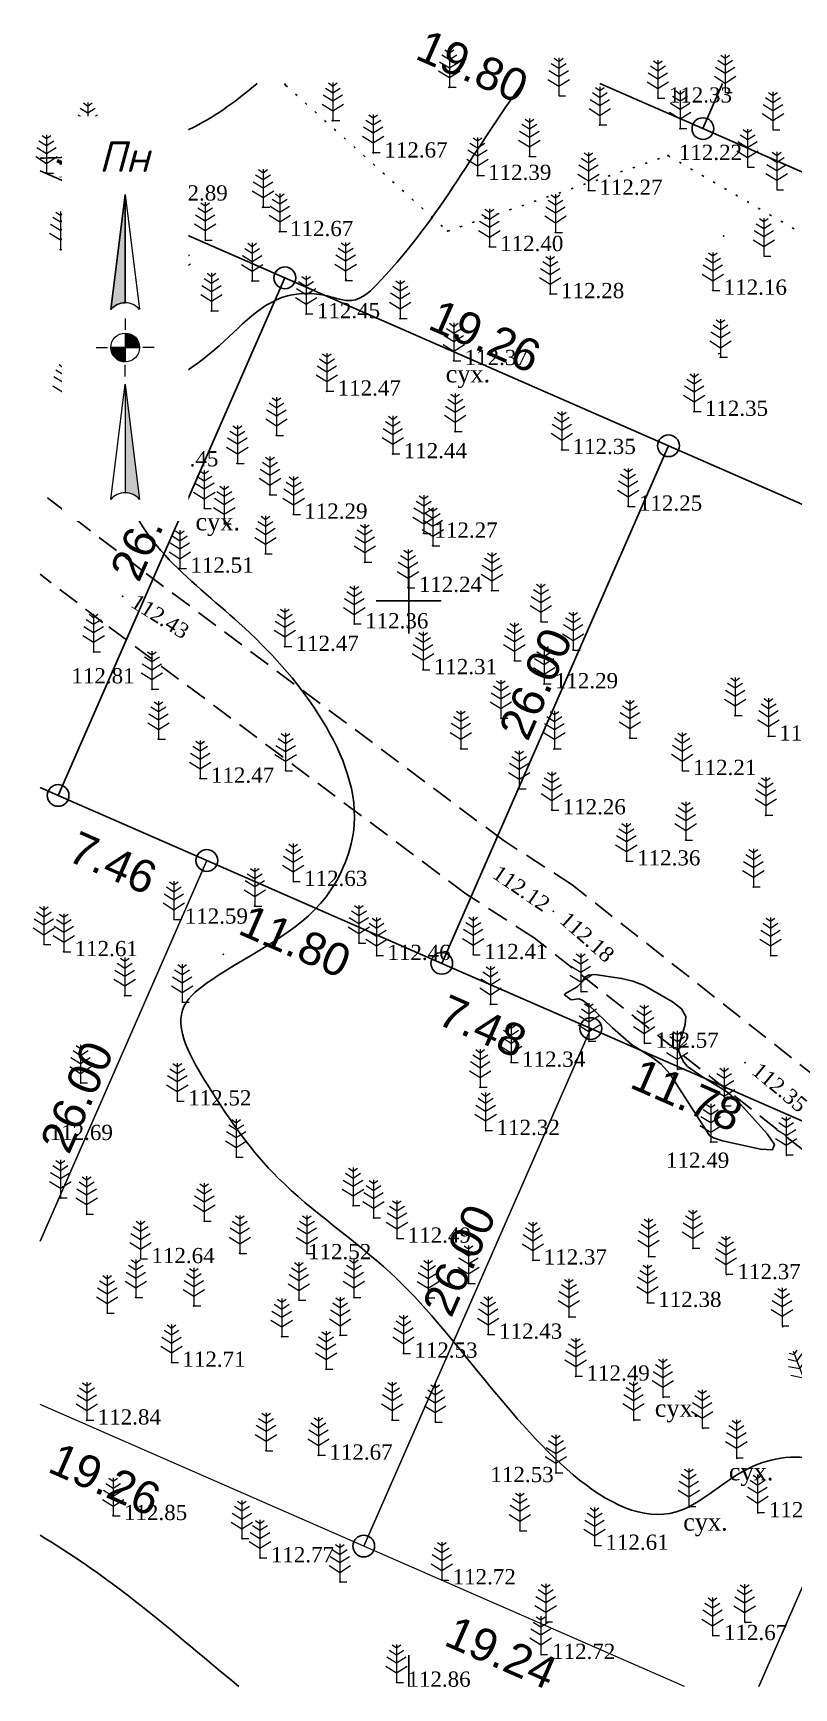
# Model space of a CAD drawing. Header units: millimetres. Extents: x 5405582.7 to 5405668.3, y 5525100 to 5525178.8.
# Drawn here: x 5405582.7 to 5405617.7, y 5525100 to 5525176.1 of the extents above; entities that cross this region are included whole.
import ezdxf
from ezdxf.enums import TextEntityAlignment as Align

# ---------------------------------------------------------------- set-up
doc = ezdxf.new("R2010")
doc.units = ezdxf.units.MM
doc.set_wipeout_variables(frame=1)
doc.linetypes.add('DASHEDX2', pattern=[1.5, 1, -0.5])
doc.linetypes.add('HIDDEN', pattern=[0.5, 0, -0.5])
for name, color, linetype, lineweight in [('#Лист (текст_ПН)', 250, 'Continuous', 0), ('#Штамп', 250, 'Continuous', 0), ('11900000', 1, 'Continuous', 30), ('Контур', 7, 'HIDDEN', 30), ('ТОЧКИ', 7, 'Continuous', 30)]:
    doc.layers.add(name, color=color, linetype=linetype, lineweight=lineweight)
for name, color, linetype in [('горизонтали', 42, 'Continuous'), ('дороги', 7, 'Continuous'), ('Ділянки_Межі', 10, 'Continuous'), ('надписи', 7, 'Continuous'), ('отметки', 7, 'Continuous'), ('промеры', 185, 'Continuous'), ('Растительность', 7, 'Continuous')]:
    doc.layers.add(name, color=color, linetype=linetype)
doc.styles.get("Standard").update_dxf_attribs({"font": 'arial.ttf'})
doc.styles.add('times', font='times.ttf')
doc.styles.add('Мой_Топо', font='isocpeui.ttf')

# ---------------------------------------------------------------- blocks, each defined once
blk = doc.blocks.new('A$C51FE15A3')
at = {"layer": 'Растительность', "color": 94, "lineweight": 0}
for points in [[(-0.201, 1.726), (0, 1.584), (0.201, 1.726)], [(0, 1.75), (0, 0), (0.319, 0)], [(-0.447, 1.172), (0, 0.895), (0.447, 1.172)], [(-0.343, 1.489), (0, 1.267), (0.343, 1.489)], [(-0.493, 0.753), (0, 0.444), (0.493, 0.753)]]:
    blk.add_lwpolyline(points, dxfattribs=at)
blk = doc.blocks.new('*U5')
at = {"color": 0}
for points in [[(-0.113, 0), (-0.109, -0.029), (-0.097, -0.056)], [(-0.113, 0), (-0.097, -0.056), (0, 0)], [(-0.097, -0.056), (0, -0.113), (0, 0)], [(-0.097, -0.056), (-0.08, -0.08), (-0.056, -0.097)], [(-0.097, -0.056), (-0.056, -0.097), (0, -0.113)], [(-0.056, -0.097), (-0.029, -0.109), (0, -0.113)]]:
    blk.add_solid(points, dxfattribs=at)
blk = doc.blocks.new('*U6')
at = {"color": 0}
for points in [[(0, 0), (0.097, 0.056), (0, 0.113)], [(0.097, 0.056), (0.029, 0.109), (0, 0.113)], [(0, 0), (0.113, 0), (0.097, 0.056)], [(0.097, 0.056), (0.056, 0.097), (0.029, 0.109)], [(0.097, 0.056), (0.08, 0.08), (0.056, 0.097)], [(0.113, 0), (0.109, 0.029), (0.097, 0.056)]]:
    blk.add_solid(points, dxfattribs=at)
blk = doc.blocks.new('*U7')
at = {"color": 0}
for points in [[(0, -1.136), (0.021, -1.138), (0, -0.288)], [(0.021, -1.138), (0.042, -1.142), (0, -0.288)], [(0.042, -1.142), (0.062, -1.15), (0, -0.288)], [(0.062, -1.15), (0.081, -1.16), (0, -0.288)], [(0.081, -1.16), (0.098, -1.173), (0, -0.288)], [(0.098, -1.173), (0.113, -1.188), (0, -0.288)]]:
    blk.add_solid(points, dxfattribs=at)
blk = doc.blocks.new('*U8')
at = {"color": 0}
for points in [[(-0.113, 0.297), (-0.098, 0.312), (0, 1.197)], [(-0.098, 0.312), (-0.081, 0.325), (0, 1.197)], [(-0.081, 0.325), (-0.062, 0.335), (0, 1.197)], [(-0.062, 0.335), (-0.042, 0.343), (0, 1.197)], [(-0.042, 0.343), (-0.021, 0.347), (0, 1.197)], [(-0.021, 0.347), (0, 0.349), (0, 1.197)]]:
    blk.add_solid(points, dxfattribs=at)
blk = doc.blocks.new('#Північ')
at = {"color": 7}
blk.add_wipeout([(-2.901, 10.635), (2.901, 10.635), (2.901, -7.981), (-2.901, -7.981)], dxfattribs=at).dxf.layer = '#Лист (текст_ПН)'
at = {"layer": '#Лист (текст_ПН)'}
for p, q in [((-0.663, 1.748), (0, 7.043)), ((0, 7.043), (0, 2.052)), ((0, 7.043), (0.663, 1.748)), ((0, 1.337), (0, 0.807)), ((-1.337, 0), (-0.807, 0)), ((-0.662, 0), (0.662, 0)), ((0, 0.662), (0, -0.662)), ((1.337, 0), (0.807, 0)), ((0, -1.337), (0, -0.807)), ((-0.663, -6.99), (0, -1.695)), ((0, -1.695), (0.663, -6.99)), ((0, -1.695), (0, -6.686))]:
    blk.add_line(p, q, dxfattribs=at)
at = {"layer": '#Лист (текст_ПН)', "flags": 128}
for points in [[(0, 7.043), (-0.663, 1.748, -0.218585), (0, 2.052)], [(0, 0), (-0.662, 0, 0.414214), (0, -0.662)]]:
    blk.add_lwpolyline(points, format="xyb", close=True, dxfattribs=at)
at = {"layer": '#Лист (текст_ПН)'}
blk.add_circle((0, 0), 0.662, dxfattribs=at)
for centre in [(0, 1.178), (0, -7.56)]:
    blk.add_arc(centre, 0.874, 40.67981, 139.32019, dxfattribs=at)
at = {"layer": '#Лист (текст_ПН)', "xscale": 5.883850111352785, "yscale": 5.883850111352785, "zscale": 5.883850111352785}
for name in ['*U8', '*U5', '*U6', '*U7']:
    blk.add_blockref(name, (0, 0), dxfattribs=at)
at = {"layer": '#Лист (текст_ПН)', "style": 'Мой_Топо'}
blk.add_text('Пн', height=1.4, dxfattribs=at).set_placement((-1.217, 8.077))

msp = doc.modelspace()

# ---------------------------------------------------------------- linework, layer by layer
at = {"layer": '11900000', "color": 7}
for points in [[(5405600, 5525148.5, 0), (5405600, 5525151.5, 0)], [(5405600, 5525148.5, 0), (5405600, 5525151.5, 0)], [(5405598.5, 5525150, 0), (5405601.5, 5525150, 0)], [(5405598.5, 5525150, 0), (5405601.5, 5525150, 0)], [(5405600, 5525100.054, 0), (5405600, 5525101.5, 0)], [(5405600, 5525100.054, 0), (5405600, 5525101.5, 0)]]:
    msp.add_polyline3d(points, dxfattribs=at)
at = {"layer": 'горизонтали', "color": 32}
msp.add_polyline3d([(5405607.467, 5525131.652, 112.5), (5405607.167, 5525131.872, 112.5), (5405607.207, 5525131.942, 112.5), (5405607.747, 5525132.242, 112.5), (5405607.977, 5525132.482, 112.5), (5405608.107, 5525132.682, 112.5), (5405608.267, 5525132.782, 112.5), (5405608.567, 5525132.812, 112.5), (5405609.787, 5525132.632, 112.5), (5405610.307, 5525132.512, 112.5), (5405610.827, 5525132.302, 112.5), (5405612.137, 5525131.552, 112.5), (5405612.547, 5525131.232, 112.5), (5405612.747, 5525130.882, 112.5), (5405612.717, 5525130.512, 112.5), (5405612.437, 5525129.582, 112.5), (5405612.427, 5525129.292, 112.5), (5405612.497, 5525129.072, 112.5), (5405612.657, 5525128.782, 112.5), (5405612.827, 5525128.582, 112.5), (5405613.487, 5525128.122, 112.5), (5405614.617, 5525127.432, 112.5), (5405615.117, 5525126.992, 112.5), (5405616.487, 5525125.482, 112.5), (5405616.817, 5525124.992, 112.5), (5405616.727, 5525124.752, 112.5), (5405616.187, 5525124.772, 112.5), (5405614.427, 5525125.152, 112.5), (5405614.017, 5525125.292, 112.5), (5405613.827, 5525125.402, 112.5), (5405612.007, 5525128.242, 112.5), (5405611.617, 5525128.682, 112.5), (5405611.227, 5525128.982, 112.5), (5405610.247, 5525129.592, 112.5), (5405609.367, 5525130.362, 112.5), (5405608.267, 5525131.422, 112.5), (5405607.987, 5525131.632, 112.5), (5405607.827, 5525131.692, 112.5), (5405607.467, 5525131.652, 112.5)], close=True, dxfattribs=at)
for points, knots in [([(5405583.05, 5525170.373), (5405583.556, 5525170.382), (5405585.894, 5525170.469), (5405589.672, 5525171.183), (5405592.124, 5525173.058), (5405593.036, 5525173.807)], [329.218094, 329.218094, 329.218094, 329.218094, 330.803804, 336.542026, 340.058818, 340.058818, 340.058818, 340.058818]), ([(5405605.241, 5525173.807), (5405603.156, 5525171.027), (5405601.223, 5525167.195), (5405597.566, 5525163.574), (5405596.028, 5525164.185), (5405593.433, 5525164.191), (5405590.954, 5525160.883), (5405586.965, 5525159.117), (5405586.523, 5525153.415), (5405591.743, 5525149.767), (5405595.996, 5525145.101), (5405598.147, 5525140.306), (5405595.998, 5525135.121), (5405592.302, 5525133.657), (5405588.798, 5525130.974), (5405591.168, 5525126.951), (5405593.956, 5525122.982), (5405599.465, 5525119.279), (5405603.945, 5525113.455), (5405610.712, 5525105.665), (5405615.424, 5525110.46), (5405618.971, 5525110.905), (5405623.825, 5525107.203), (5405627.066, 5525117.716), (5405633.56, 5525123.393), (5405642.682, 5525126.351), (5405650.521, 5525125.146), (5405657.722, 5525126.406), (5405662.497, 5525124.932), (5405665.421, 5525124.173), (5405665.794, 5525124.079)], [78.065104, 78.065104, 78.065104, 78.065104, 89.023871, 90.640593, 91.784027, 93.610326, 98.076593, 103.244221, 105.220832, 113.967103, 119.548086, 124.864016, 128.424184, 134.979892, 136.668136, 140.471916, 145.840127, 152.573567, 159.115125, 170.0303, 173.592386, 177.120836, 179.98427, 189.282528, 198.155168, 208.112251, 216.133304, 221.799072, 229.654194, 230.804617, 230.804617, 230.804617, 230.804617]), ([(5405592.196, 5525100.054), (5405590.489, 5525101.439), (5405587.555, 5525104.011), (5405584.46, 5525106.159), (5405583.05, 5525107.013)], [231.016897, 231.016897, 231.016897, 231.016897, 237.536386, 242.526597, 242.526597, 242.526597, 242.526597])]:
    msp.add_open_spline(points, degree=3, knots=knots, dxfattribs=at)
at = {"layer": 'дороги', "color": 7, "linetype": 'DASHEDX2'}
for points in [[(5405654.764, 5525100.054), (5405645.436, 5525107.541), (5405624.667, 5525123.407), (5405607.518, 5525136.943), (5405604.341, 5525138.988), (5405587.749, 5525151.404), (5405583.05, 5525155.005)], [(5405649.971, 5525100.054), (5405643.586, 5525105.179), (5405622.827, 5525121.037), (5405605.772, 5525134.499), (5405602.629, 5525136.522), (5405585.937, 5525149.012), (5405583.05, 5525151.225)]]:
    msp.add_lwpolyline(points, dxfattribs=at)
at = {"layer": 'Ділянки_Межі'}
for points in [[(5405614.437, 5525173.807), (5405613.534, 5525171.732), (5405608.796, 5525173.807)], [(5405636.029, 5525173.807), (5405631.669, 5525163.793), (5405613.534, 5525171.732)], [(5405613.534, 5525171.732), (5405614.437, 5525173.807)], [(5405583.05, 5525169.796), (5405594.305, 5525164.868), (5405583.877, 5525141.051), (5405583.05, 5525141.413)]]:
    msp.add_lwpolyline(points, dxfattribs=at)
for points in [[(5405583.877, 5525141.051), (5405594.305, 5525164.868), (5405611.949, 5525157.143), (5405601.521, 5525133.326), (5405590.715, 5525138.057)], [(5405601.521, 5525133.326), (5405611.949, 5525157.143), (5405629.608, 5525149.412), (5405619.165, 5525125.601), (5405608.375, 5525130.325)]]:
    msp.add_lwpolyline(points, close=True, dxfattribs=at)
at = {"layer": 'Ділянки_Межі', "lineweight": 0}
for points in [[(5405583.05, 5525141.413), (5405583.877, 5525141.051), (5405590.715, 5525138.057), (5405583.05, 5525120.549)], [(5405583.05, 5525120.549), (5405590.715, 5525138.057), (5405601.521, 5525133.326), (5405608.375, 5525130.325), (5405597.932, 5525106.515), (5405583.05, 5525113.031)], [(5405597.932, 5525106.515), (5405608.375, 5525130.325), (5405619.165, 5525125.601), (5405625.982, 5525122.617), (5405616.104, 5525100.054)], [(5405616.104, 5525100.054), (5405625.982, 5525122.617), (5405636.788, 5525117.886), (5405643.642, 5525114.885), (5405637.137, 5525100.054)], [(5405612.691, 5525100.054), (5405597.932, 5525106.515)]]:
    msp.add_lwpolyline(points, dxfattribs=at)
at = {"layer": 'Контур', "color": 7, "linetype": 'HIDDEN'}
for points, elevation in [([(5405594.291, 5525173.807), (5405594.35, 5525173.72)], 113.798), ([(5405594.35, 5525173.72), (5405601.79, 5525167.02)], 112.939), ([(5405601.79, 5525167.02), (5405611.93, 5525170.49), (5405621.15, 5525165.13), (5405626.28, 5525162.79), (5405632.31, 5525159.09), (5405642.05, 5525159.17), (5405650.794, 5525154.431), (5405659.38, 5525153.32), (5405665.794, 5525150.865)], 112.419)]:
    msp.add_lwpolyline(points, dxfattribs=dict(at, elevation=elevation))
at = {"layer": 'отметки', "color": 7}
for p in [(5405594.355, 5525173.716, 112.939), (5405601.858, 5525173.636, 112.614), (5405611.461, 5525173.133, 112.326), (5405596.492, 5525172.097, 112.827), (5405608.784, 5525171.898, 112.343), (5405612.474, 5525171.736, 112.143), (5405585.239, 5525171.184, 113.03), (5405598.358, 5525170.629, 112.681), (5405598.381, 5525170.604, 112.67), (5405605.548, 5525170.451, 112.355), (5405611.927, 5525170.493, 112.217), (5405583.337, 5525169.692, 112.964), (5405603.153, 5525169.573, 112.391), (5405588.27, 5525168.625, 112.89), (5405608.268, 5525168.887, 112.274), (5405593.277, 5525168.109, 112.707), (5405594.046, 5525166.989, 112.666), (5405601.787, 5525167.019, 112.419), (5405590.644, 5525166.601, 112.742), (5405603.705, 5525166.298, 112.403), (5405606.746, 5525166.957, 112.277), (5405614.484, 5525166.8, 112.038), (5405583.979, 5525166.167, 112.682), (5405588.11, 5525165.923, 112.712), (5405589.482, 5525164.758, 112.619), (5405592.797, 5525164.724, 112.556), (5405597.097, 5525164.751, 112.536), (5405597.111, 5525164.796, 112.572), (5405586.416, 5525163.967, 112.636), (5405606.506, 5525164.131, 112.282), (5405613.987, 5525164.29, 112.158), (5405590.928, 5525163.346, 112.546), (5405595.28, 5525163.211, 112.455), (5405599.604, 5525162.996, 112.443), (5405602.071, 5525161.054, 112.369), (5405614.277, 5525161.371, 112.179), (5405614.334, 5525161.207, 112.254), (5405596.232, 5525159.65, 112.471), (5405584.114, 5525159.152, 112.68), (5405613.121, 5525158.717, 112.353), (5405593.916, 5525157.623, 112.396), (5405602.132, 5525157.795, 112.38), (5405587.839, 5525156.394, 112.445), (5405592.11, 5525156.333, 112.378), (5405599.27, 5525156.767, 112.442), (5405607.038, 5525156.961, 112.353), (5405584.643, 5525155.274, 112.605), (5405593.61, 5525154.895, 112.334), (5405590.598, 5525154.264, 112.443), (5405610.089, 5525154.355, 112.246), (5405591.514, 5525153.548, 112.404), (5405594.699, 5525153.986, 112.291), (5405600.685, 5525153.112, 112.271), (5405601.101, 5525152.542, 112.194), (5405593.401, 5525152.174, 112.332), (5405597.977, 5525151.779, 112.274), (5405589.462, 5525151.502, 112.506), (5405599.966, 5525150.616, 112.241), (5405603.82, 5525150.478, 112.238), (5405586.843, 5525150.208, 112.433), (5405597.497, 5525148.94, 112.362), (5405606.078, 5525149.043, 112.198), (5405585.513, 5525147.659, 112.809), (5405594.299, 5525147.902, 112.467), (5405604.852, 5525147.246, 112.208), (5405607.554, 5525147.743, 112.176), (5405600.655, 5525146.831, 112.308), (5405588.191, 5525145.941, 112.662), (5405606.223, 5525146.183, 112.288), (5405604.238, 5525144.599, 112.246), (5405615.006, 5525144.729, 112.25), (5405588.492, 5525143.646, 112.532), (5405610.164, 5525143.688, 112.174), (5405616.543, 5525143.778, 112.317), (5405602.395, 5525143.207, 112.312), (5405606.69, 5525143.19, 112.194), (5405594.341, 5525142.185, 112.61), (5405612.58, 5525142.191, 112.214), (5405590.406, 5525141.836, 112.47), (5405605.071, 5525141.359, 112.302), (5405606.58, 5525140.382, 112.258), (5405616.412, 5525140.14, 112.224), (5405612.733, 5525138.999, 112.272), (5405603.485, 5525137.755, 112.12), (5405610.007, 5525138.032, 112.361), (5405594.689, 5525137.088, 112.634), (5405615.85, 5525136.845, 112.254), (5405592.917, 5525135.959, 112.543), (5405589.2, 5525135.352, 112.59), (5405606.645, 5525135.721, 112.176), (5405597.709, 5525134.265, 112.387), (5405583.222, 5525134.2, 112.578), (5405584.136, 5525133.856, 112.608), (5405591.472, 5525133.744, 112.506), (5405598.521, 5525133.681, 112.461), (5405602.972, 5525133.72, 112.414), (5405616.643, 5525133.682, 112.371), (5405607.933, 5525132.015, 112.524), (5405586.94, 5525131.841, 112.582), (5405589.584, 5525131.543, 112.499), (5405603.757, 5525131.446, 112.408), (5405608.287, 5525129.743, 112.336), (5405610.851, 5525129.643, 112.572), (5405604.712, 5525128.766, 112.339), (5405612.376, 5525128.451, 112.526), (5405615.468, 5525128.758, 112.347), (5405584.91, 5525127.817, 112.642), (5405603.287, 5525127.628, 112.27), (5405589.36, 5525126.987, 112.516), (5405614.529, 5525126.752, 112.568), (5405603.543, 5525125.629, 112.318), (5405613.885, 5525125.109, 112.494), (5405592.068, 5525124.412, 112.526), (5405617.388, 5525124.489, 112.498), (5405583.978, 5525122.531, 112.735), (5405597.44, 5525122.18, 112.461), (5405585.187, 5525121.778, 112.69), (5405590.595, 5525121.462, 112.574), (5405598.382, 5525121.612, 112.556), (5405599.455, 5525120.672, 112.488), (5405592.227, 5525119.976, 112.655), (5405595.315, 5525119.981, 112.516), (5405611.029, 5525119.828, 112.395), (5405613.071, 5525120.219, 112.333), (5405587.669, 5525119.73, 112.645), (5405605.71, 5525119.668, 112.372), (5405602.75, 5525118.601, 112.433), (5405614.623, 5525118.995, 112.37), (5405587.45, 5525117.953, 112.662), (5405590.117, 5525117.563, 112.7), (5405594.951, 5525117.83, 112.564), (5405597.478, 5525117.95, 112.575), (5405600.894, 5525117.933, 112.464), (5405610.977, 5525117.716, 112.382), (5405586.134, 5525117.231, 112.759), (5405607.366, 5525117.059, 112.46), (5405594.156, 5525116.148, 112.644), (5405596.847, 5525116.213, 112.567), (5405603.653, 5525116.254, 112.433), (5405617.197, 5525116.614, 112.385), (5405599.76, 5525115.38, 112.534), (5405589.092, 5525114.962, 112.708), (5405596.199, 5525114.652, 112.61), (5405607.679, 5525114.327, 112.492), (5405611.716, 5525113.359, 112.442), (5405585.198, 5525112.305, 112.839), (5405599.238, 5525112.314, 112.595), (5405601.224, 5525112.215, 112.592), (5405610.367, 5525112.305, 112.483), (5405613.531, 5525111.935, 112.507), (5405593.437, 5525110.901, 112.741), (5405595.852, 5525110.69, 112.674), (5405606.772, 5525109.881, 112.531), (5405615.098, 5525110.552, 112.5), (5405586.405, 5525107.909, 112.853), (5405612.91, 5525108.31, 112.5), (5405616.066, 5525108.038, 112.636), (5405592.327, 5525106.859, 112.758), (5405605.112, 5525107.223, 112.678), (5405608.549, 5525106.54, 112.609), (5405593.161, 5525105.966, 112.774), (5405596.834, 5525104.863, 112.816), (5405601.519, 5525104.952, 112.722), (5405606.32, 5525103.012, 112.754), (5405614, 5525102.387, 112.674), (5405615.476, 5525103, 112.678), (5405606.095, 5525101.519, 112.717), (5405599.441, 5525100.24, 112.857)]:
    msp.add_point(p, dxfattribs=at)
at = {"layer": 'ТОЧКИ'}
for centre in [(5405613.534, 5525171.732), (5405594.305, 5525164.868), (5405611.949, 5525157.143, 107.24), (5405583.877, 5525141.051, 107.24), (5405590.715, 5525138.057, 107.24), (5405601.521, 5525133.326, 107.24), (5405608.375, 5525130.325, 107.24), (5405597.932, 5525106.515)]:
    msp.add_circle(centre, 0.5, dxfattribs=at)

# ---------------------------------------------------------------- block references
at = {"layer": 'Растительность', "color": 7}
for p in [(5405601.87, 5525173.64, 112.61), (5405606.898, 5525173.242, 112.09), (5405611.46, 5525173.13, 112.33), (5405614.556, 5525173.388, 112.01), (5405596.51, 5525172.11, 112.83), (5405608.79, 5525171.9, 112.34), (5405612.48, 5525171.74, 112.14), (5405616.754, 5525171.67, 112.01), (5405585.24, 5525171.19, 113.03), (5405598.37, 5525170.64, 112.68), (5405605.55, 5525170.45, 112.36), (5405615.584, 5525169.964, 112.09), (5405583.34, 5525169.69, 112.96), (5405603.16, 5525169.58, 112.39), (5405588.27, 5525168.63, 112.89), (5405608.27, 5525168.89, 112.27), (5405616.923, 5525168.917, 112.09), (5405593.3, 5525168.12, 112.71), (5405594.07, 5525167, 112.67), (5405606.75, 5525166.96, 112.28), (5405583.98, 5525166.17, 112.68), (5405590.64, 5525166.6, 112.74), (5405603.71, 5525166.3, 112.4), (5405588.11, 5525165.92, 112.71), (5405616.328, 5525165.87, 112.09), (5405589.48, 5525164.76, 112.62), (5405592.8, 5525164.73, 112.56), (5405597.1, 5525164.75, 112.54), (5405586.42, 5525163.97, 112.64), (5405606.51, 5525164.13, 112.28), (5405613.99, 5525164.29, 112.16), (5405590.93, 5525163.35, 112.55), (5405595.28, 5525163.21, 112.45), (5405599.61, 5525163, 112.44), (5405602.08, 5525161.05, 112.37), (5405614.34, 5525161.21, 112.25), (5405584.12, 5525159.15, 112.68), (5405596.24, 5525159.65, 112.47), (5405613.13, 5525158.72, 112.35), (5405593.92, 5525157.62, 112.4), (5405602.14, 5525157.79, 112.38), (5405607.04, 5525156.96, 112.35), (5405587.85, 5525156.39, 112.45), (5405592.12, 5525156.33, 112.38), (5405599.27, 5525156.77, 112.44), (5405584.65, 5525155.27, 112.61), (5405593.62, 5525154.89, 112.33), (5405590.6, 5525154.26, 112.44), (5405594.71, 5525153.98, 112.29), (5405610.09, 5525154.35, 112.25), (5405591.52, 5525153.55, 112.4), (5405600.69, 5525153.11, 112.27), (5405601.11, 5525152.54, 112.19), (5405593.41, 5525152.17, 112.33), (5405597.98, 5525151.78, 112.27), (5405589.47, 5525151.5, 112.51), (5405599.97, 5525150.61, 112.24), (5405603.83, 5525150.48, 112.24), (5405597.5, 5525148.94, 112.36), (5405606.08, 5525149.04, 112.2), (5405594.3, 5525147.9, 112.47), (5405607.56, 5525147.74, 112.18), (5405585.51, 5525147.66, 112.81), (5405604.86, 5525147.24, 112.21), (5405600.66, 5525146.83, 112.31), (5405588.19, 5525145.94, 112.66), (5405606.23, 5525146.18, 112.29), (5405615.01, 5525144.73, 112.25), (5405604.24, 5525144.6, 112.25), (5405588.49, 5525143.64, 112.53), (5405602.4, 5525143.2, 112.31), (5405606.7, 5525143.19, 112.19), (5405610.17, 5525143.69, 112.17), (5405616.55, 5525143.78, 112.32), (5405590.41, 5525141.83, 112.47), (5405594.34, 5525142.18, 112.61), (5405612.58, 5525142.19, 112.21), (5405605.08, 5525141.36, 112.3), (5405606.58, 5525140.38, 112.26), (5405616.42, 5525140.14, 112.22), (5405612.74, 5525139, 112.27), (5405610.01, 5525138.03, 112.36), (5405594.69, 5525137.09, 112.63), (5405615.85, 5525136.84, 112.25), (5405592.92, 5525135.96, 112.54), (5405589.2, 5525135.35, 112.59), (5405583.22, 5525134.2, 112.58), (5405597.71, 5525134.26, 112.39), (5405584.14, 5525133.86, 112.61), (5405598.52, 5525133.68, 112.46), (5405602.97, 5525133.72, 112.41), (5405616.64, 5525133.68, 112.37), (5405586.94, 5525131.84, 112.58), (5405607.91, 5525132.03, 112.52), (5405589.58, 5525131.54, 112.5), (5405603.76, 5525131.44, 112.41), (5405608.29, 5525129.74, 112.34), (5405610.83, 5525129.66, 112.57), (5405604.71, 5525128.76, 112.34), (5405612.35, 5525128.47, 112.53), (5405584.91, 5525127.82, 112.64), (5405603.29, 5525127.63, 112.27), (5405589.36, 5525126.99, 112.52), (5405614.51, 5525126.77, 112.57), (5405603.54, 5525125.63, 112.32), (5405613.89, 5525125.11, 112.49), (5405592.07, 5525124.41, 112.53), (5405617.36, 5525124.51, 112.5), (5405583.98, 5525122.53, 112.73), (5405597.44, 5525122.18, 112.46), (5405585.19, 5525121.78, 112.69), (5405590.6, 5525121.46, 112.57), (5405598.38, 5525121.61, 112.56), (5405599.46, 5525120.67, 112.49), (5405587.67, 5525119.73, 112.64), (5405592.23, 5525119.98, 112.66), (5405595.32, 5525119.98, 112.52), (5405605.71, 5525119.67, 112.37), (5405611.03, 5525119.83, 112.39), (5405613.07, 5525120.22, 112.33), (5405614.59, 5525119.02, 112.37), (5405602.75, 5525118.6, 112.43), (5405587.45, 5525117.95, 112.66), (5405590.12, 5525117.56, 112.7), (5405594.95, 5525117.83, 112.56), (5405597.48, 5525117.95, 112.57), (5405600.89, 5525117.93, 112.46), (5405610.98, 5525117.71, 112.38), (5405586.13, 5525117.23, 112.76), (5405607.37, 5525117.06, 112.46), (5405617.17, 5525116.64, 112.38), (5405594.16, 5525116.15, 112.64), (5405596.85, 5525116.21, 112.57), (5405603.65, 5525116.25, 112.43), (5405599.76, 5525115.38, 112.53), (5405589.09, 5525114.96, 112.71), (5405596.2, 5525114.65, 112.61), (5405607.68, 5525114.33, 112.49), (5405611.69, 5525113.38, 112.44), (5405585.2, 5525112.3, 112.84), (5405599.24, 5525112.31, 112.6), (5405601.22, 5525112.21, 112.59), (5405610.34, 5525112.32, 112.48), (5405613.5, 5525111.95, 112.51), (5405593.44, 5525110.9, 112.74), (5405595.85, 5525110.69, 112.67), (5405615.07, 5525110.57, 112.5), (5405606.77, 5525109.88, 112.53), (5405612.88, 5525108.33, 112.5), (5405586.41, 5525107.91, 112.85), (5405616.04, 5525108.05, 112.64), (5405592.33, 5525106.86, 112.76), (5405605.11, 5525107.22, 112.68), (5405593.16, 5525105.97, 112.77), (5405608.55, 5525106.54, 112.61), (5405596.83, 5525104.86, 112.82), (5405601.52, 5525104.95, 112.72), (5405606.3, 5525103.02, 112.75), (5405615.45, 5525103.01, 112.68), (5405613.97, 5525102.4, 112.67), (5405606.07, 5525101.53, 112.72), (5405599.44, 5525100.24, 112.86)]:
    msp.add_blockref('A$C51FE15A3', p, dxfattribs=at)
at = {"layer": 'Растительность', "color": 7, "rotation": 21.2853601512271}
msp.add_blockref('A$C51FE15A3', (5405618.31, 5525113.847, 112.326), dxfattribs=at)

# ---------------------------------------------------------------- texts
at = {"layer": 'надписи', "color": 7, "style": 'times'}
for p in [(5405587.686, 5525165.735, 111.861), (5405601.699, 5525160.855, 111.861), (5405590.195, 5525154.045, 111.861), (5405611.318, 5525113.261, 111.861), (5405614.724, 5525110.337, 111.861), (5405612.623, 5525108.024, 111.861)]:
    msp.add_text('сух.', height=0.8, dxfattribs=at).set_placement(p, align=Align.TOP_LEFT)
at = {"layer": 'отметки', "color": 7, "style": 'times'}
for s, p in [('112.33', (5405611.961, 5525173.633, 112.326)), ('112.67', (5405598.881, 5525171.104, 112.67)), ('112.22', (5405612.427, 5525170.993, 112.217)), ('112.96', (5405583.837, 5525170.192, 112.964)), ('112.39', (5405603.653, 5525170.073, 112.391)), ('112.27', (5405608.768, 5525169.387, 112.274)), ('112.89', (5405588.77, 5525169.125, 112.89)), ('112.67', (5405594.546, 5525167.489, 112.666)), ('112.40', (5405604.205, 5525166.798, 112.403)), ('112.16', (5405614.487, 5525164.79, 112.158)), ('112.64', (5405586.916, 5525164.467, 112.636)), ('112.28', (5405607.006, 5525164.631, 112.282)), ('112.45', (5405595.78, 5525163.711, 112.455)), ('112.37', (5405602.571, 5525161.554, 112.369)), ('112.47', (5405596.732, 5525160.15, 112.471)), ('112.68', (5405584.614, 5525159.652, 112.68)), ('112.35', (5405613.621, 5525159.217, 112.353)), ('112.44', (5405599.77, 5525157.267, 112.442)), ('112.35', (5405607.538, 5525157.461, 112.353)), ('112.45', (5405588.339, 5525156.894, 112.445)), ('112.61', (5405585.143, 5525155.774, 112.605)), ('112.25', (5405610.589, 5525154.855, 112.246)), ('112.29', (5405595.199, 5525154.486, 112.291)), ('112.27', (5405601.185, 5525153.612, 112.271)), ('112.51', (5405589.962, 5525152.002, 112.506)), ('112.24', (5405600.466, 5525151.116, 112.241)), ('112.36', (5405597.997, 5525149.44, 112.362)), ('112.47', (5405594.799, 5525148.402, 112.467)), ('112.31', (5405601.155, 5525147.331, 112.308)), ('112.81', (5405584.488, 5525146.907, 112.809)), ('112.29', (5405606.723, 5525146.683, 112.288)), ('112.32', (5405617.043, 5525144.278, 112.317)), ('112.21', (5405613.08, 5525142.691, 112.214)), ('112.47', (5405590.906, 5525142.336, 112.47)), ('112.26', (5405607.08, 5525140.882, 112.258)), ('112.36', (5405610.507, 5525138.532, 112.361)), ('112.63', (5405595.189, 5525137.588, 112.634)), ('112.59', (5405589.7, 5525135.852, 112.59)), ('112.61', (5405584.636, 5525134.356, 112.608)), ('112.46', (5405599.021, 5525134.181, 112.461)), ('112.41', (5405603.472, 5525134.22, 112.414)), ('112.57', (5405611.351, 5525130.143, 112.572)), ('112.34', (5405605.212, 5525129.266, 112.339)), ('112.52', (5405589.86, 5525127.487, 112.516)), ('112.69', (5405583.488, 5525125.896, 112.691)), ('112.32', (5405604.043, 5525126.129, 112.318)), ('112.49', (5405611.833, 5525124.619, 112.494)), ('112.49', (5405599.955, 5525121.172, 112.488)), ('112.64', (5405588.169, 5525120.23, 112.645)), ('112.52', (5405595.372, 5525120.412, 112.516)), ('112.37', (5405606.21, 5525120.168, 112.372)), ('112.37', (5405615.123, 5525119.495, 112.37)), ('112.38', (5405611.477, 5525118.216, 112.382)), ('112.43', (5405604.153, 5525116.754, 112.433)), ('112.71', (5405589.592, 5525115.462, 112.708)), ('112.53', (5405600.26, 5525115.88, 112.534)), ('112.49', (5405608.179, 5525114.827, 112.492)), ('112.84', (5405585.698, 5525112.805, 112.839)), ('112.67', (5405596.352, 5525111.19, 112.674)), ('112.53', (5405603.759, 5525110.155, 112.531)), ('112.85', (5405586.905, 5525108.409, 112.853)), ('112.64', (5405616.566, 5525108.538, 112.636)), ('112.61', (5405609.049, 5525107.04, 112.609)), ('112.77', (5405593.661, 5525106.466, 112.774)), ('112.72', (5405602.019, 5525105.452, 112.722)), ('112.67', (5405614.5, 5525102.887, 112.674)), ('112.72', (5405606.595, 5525102.019, 112.717)), ('112.86', (5405599.941, 5525100.74, 112.857))]:
    msp.add_text(s, height=0.7, dxfattribs=at).set_placement(p, align=Align.TOP_LEFT)
for s, rotation, p in [('112.43', 327.64024, (5405587.533, 5525150.363, 112.433)), ('112.12', 325.5837, (5405604.18, 5525137.885, 112.12)), ('112.18', 318.50783, (5405607.351, 5525135.764, 112.176)), ('112.35', 320.08516, (5405616.172, 5525128.821, 112.347))]:
    msp.add_text(s, height=0.7, rotation=rotation, dxfattribs=at).set_placement(p, align=Align.TOP_LEFT)
at = {"layer": 'промеры', "char_height": 1.5, "attachment_point": 1}
for s, insert, rotation in [('19.80', (5405600.835, 5525176.346), 336.35584), ('17.04', (5405584.249, 5525171.624), 336.35584), ('19.26', (5405601.42, 5525163.925), 336.35584), ('26.00', (5405586.221, 5525151.403), 66.37949), ('26.00', (5405604.098, 5525144.094), 66.37949), ('7.46', (5405584.834, 5525139.46), 336.35584), ('11.80', (5405592.685, 5525136.087), 336.35584), ('7.48', (5405601.834, 5525131.944), 336.35584), ('26.00', (5405583, 5525125.083, 107.24), 66.37949), ('11.78', (5405610.703, 5525129.01), 336.35584), ('26.00', (5405600.582, 5525117.569), 66.37949), ('19.26', (5405583.932, 5525111.331), 336.35584), ('19.24', (5405602.16, 5525103.358), 336.35584)]:
    msp.add_mtext(s, dxfattribs=dict(at, insert=insert, rotation=rotation))

# ---------------------------------------------------------------- next in the draw order: block references
at = {"layer": '#Штамп'}
msp.add_blockref('#Північ', (5405586.963, 5525161.664, 931.373), dxfattribs=at)

doc.saveas('drawing.dxf')
